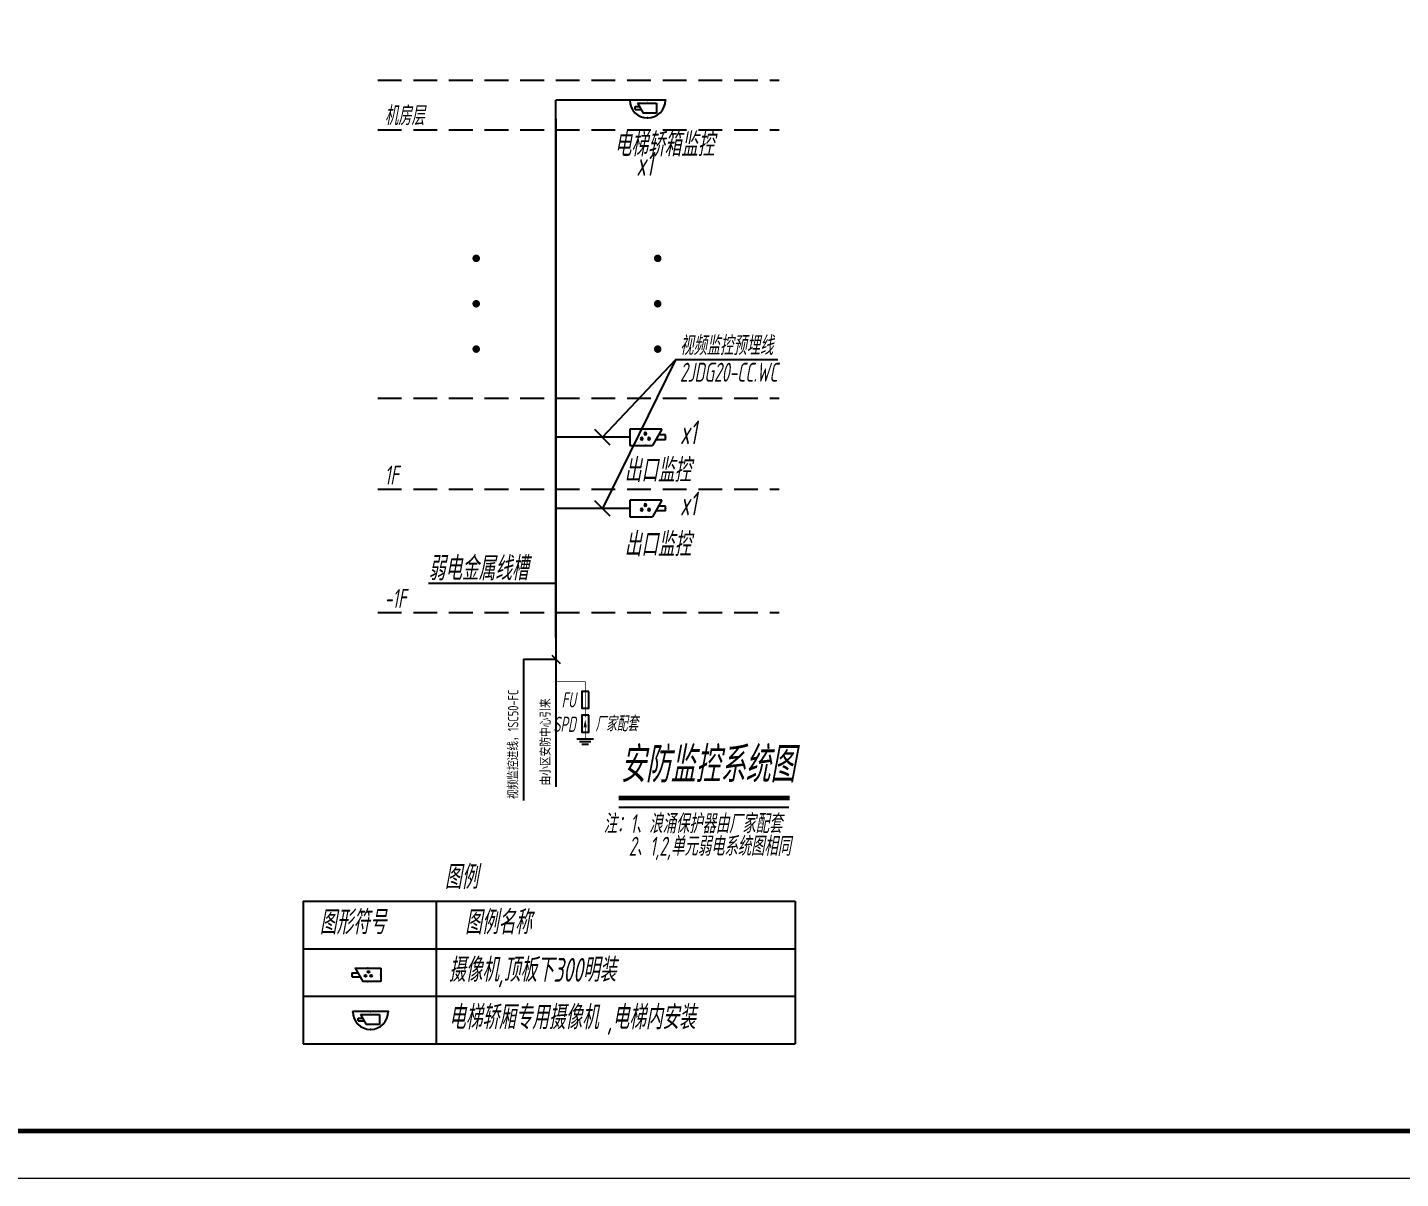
# Model space of a CAD drawing. Extents: x 3002737 to 4077523, y -995787 to -7267.
# Drawn here: x 3227242 to 3256139, y -698787 to -674557 of the extents above; entities that cross this region are included whole.
import ezdxf
from ezdxf.enums import TextEntityAlignment as Align

# ---------------------------------------------------------------- set-up
doc = ezdxf.new("R2010")
doc.units = 0
doc.header["$LTSCALE"] = 1000
doc.header["$MEASUREMENT"] = 0
doc.linetypes.add('DASHED', pattern=[0.75, 0.5, -0.25])
doc.layers.get('0').update_dxf_attribs({"linetype": 'CONTINUOUS'})
for name, color, linetype in [('!!电气', 1, 'CONTINUOUS'), ('!校对', 2, 'CONTINUOUS'), ('DIM-照明', 7, 'CONTINUOUS'), ('EQUIP-安防', 3, 'CONTINUOUS'), ('EQUIP-通讯', 3, 'CONTINUOUS'), ('LINMK1', 7, 'CONTINUOUS'), ('PDIM', 3, 'CONTINUOUS'), ('T-通用', 7, 'CONTINUOUS'), ('WIRE-照明', 2, 'CONTINUOUS'), ('消防平面文字层', 141, 'CONTINUOUS'), ('照明平面导线层', 3, 'CONTINUOUS')]:
    doc.layers.add(name, color=color, linetype=linetype)
doc.layers.add('图框', color=147, linetype='CONTINUOUS', lineweight=20)
doc.styles.add('_HZTXT', font='isocp2.shx', dxfattribs={"width": 0.8, "bigfont": 'hztxt.shx'})
doc.styles.add('_TEL_DIM', font='SIMPLEX', dxfattribs={"width": 0.8, "height": 3.5, "bigfont": 'HZTXT'})
doc.styles.add('HZTXT', font='gbeitc.shx', dxfattribs={"width": 0.8, "height": 400, "bigfont": 'hztxt.shx'})
doc.styles.get("Standard").update_dxf_attribs({"font": 'gbenor.shx', "bigfont": 'gbcbig.shx'})

# ---------------------------------------------------------------- blocks, each defined once
blk = doc.blocks.new('$equip$00001465')
for p, q in [((-0.75, 0.1), (-0.457, 0.1)), ((-0.75, -0.1), (-0.75, 0.1)), ((-0.6, 0.35), (-0.2, -0.35)), ((-0.6, 0.35), (0.75, 0.35)), ((0.75, 0.35), (0.75, -0.35)), ((-0.75, -0.1), (-0.343, -0.1)), ((0.75, -0.35), (-0.2, -0.35))]:
    blk.add_line(p, q)
for centre in [(-0.05, -0.05), (0.1, 0.15), (0.25, -0.05)]:
    blk.add_circle(centre, 0.05)
for p in [(-0.75, 0), (0.075, 0.35), (0.75, 0), (0.075, -0.35)]:
    blk.add_point(p)
for points in [[(-0.05, 0), (-0.05, 0), (-0.075, -0.007), (-0.025, -0.007)], [(0.057, 0.175), (0.143, 0.175), (0.05, 0.15), (0.15, 0.15)], [(0.057, 0.125), (0.143, 0.125), (0.05, 0.15), (0.15, 0.15)], [(0.075, 0.193), (0.125, 0.193), (0.057, 0.175), (0.143, 0.175)], [(0.075, 0.107), (0.125, 0.107), (0.057, 0.125), (0.143, 0.125)], [(0.1, 0.2), (0.1, 0.2), (0.075, 0.193), (0.125, 0.193)], [(0.1, 0.1), (0.1, 0.1), (0.075, 0.107), (0.125, 0.107)], [(0.25, 0), (0.25, 0), (0.225, -0.007), (0.275, -0.007)], [(-0.093, -0.025), (-0.007, -0.025), (-0.1, -0.05), (0, -0.05)], [(-0.093, -0.075), (-0.007, -0.075), (-0.1, -0.05), (0, -0.05)], [(-0.075, -0.007), (-0.025, -0.007), (-0.093, -0.025), (-0.007, -0.025)], [(-0.075, -0.093), (-0.025, -0.093), (-0.093, -0.075), (-0.007, -0.075)], [(-0.05, -0.1), (-0.05, -0.1), (-0.075, -0.093), (-0.025, -0.093)], [(0.207, -0.025), (0.293, -0.025), (0.2, -0.05), (0.3, -0.05)], [(0.207, -0.075), (0.293, -0.075), (0.2, -0.05), (0.3, -0.05)], [(0.225, -0.007), (0.275, -0.007), (0.207, -0.025), (0.293, -0.025)], [(0.225, -0.093), (0.275, -0.093), (0.207, -0.075), (0.293, -0.075)], [(0.25, -0.1), (0.25, -0.1), (0.225, -0.093), (0.275, -0.093)]]:
    blk.add_solid(points)
at = {"flags": 9}
blk.add_attdef('A', (-0.016, -0.016), '', height=0.00002, dxfattribs=at)
blk = doc.blocks.new('$equip$00002731')
for p, q in [((0.75, 0), (-0.75, 0)), ((-0.517, -0.273), (-0.341, -0.273)), ((-0.517, -0.393), (-0.517, -0.273)), ((-0.517, -0.393), (-0.273, -0.393)), ((-0.427, -0.123), (-0.187, -0.543)), ((-0.427, -0.123), (0.383, -0.123)), ((0.383, -0.543), (-0.187, -0.543)), ((0.383, -0.123), (0.383, -0.543))]:
    blk.add_line(p, q)
at = {"const_width": 0.04}
for points in [[(-0.75, 0), (-0.775, 0)], [(0.75, 0), (0.775, 0)]]:
    blk.add_lwpolyline(points, dxfattribs=at)
blk.add_lwpolyline([(0.75, 0, -1), (-0.75, 0), (0.75, 0), (0.75, 0, -1), (-0.75, 0, -1.517539)], format="xyb", dxfattribs=at)
blk.add_arc((0, 0), 0.75, 180, 0)
for p in [(0, 0), (0.75, 0), (-0.75, -0.005), (0, -0.75)]:
    blk.add_point(p)
at = {"color": 7, "flags": 1}
for tag in ['A', 'REMARK']:
    blk.add_attdef(tag, text='', height=0.00002, dxfattribs=at).set_placement((0, 0), align=Align.MIDDLE_CENTER)
blk = doc.blocks.new('$equip$00002965')
for p, q in [((-0.75, -0.1), (-0.75, 0.1)), ((-0.75, 0.1), (-0.457, 0.1)), ((-0.6, 0.35), (0.75, 0.35)), ((-0.6, 0.35), (-0.2, -0.35)), ((0.75, 0.35), (0.75, -0.35)), ((-0.75, -0.1), (-0.343, -0.1)), ((0.75, -0.35), (-0.2, -0.35))]:
    blk.add_line(p, q)
at = {"const_width": 0.05}
blk.add_lwpolyline([(-0.75, 0.1), (-0.75, -0.1), (-0.343, -0.1), (-0.2, -0.35), (0.75, -0.35), (0.75, 0.35), (-0.6, 0.35), (-0.457, 0.1), (-0.75, 0.1), (-0.75, -0.1)], dxfattribs=at)
for centre in [(0.1, 0.15), (-0.05, -0.05), (0.25, -0.05)]:
    blk.add_circle(centre, 0.05)
for p in [(-0.75, 0), (0.075, 0.35), (0.075, -0.35), (0.75, 0)]:
    blk.add_point(p)
for points in [[(0.057, 0.175), (0.143, 0.175), (0.05, 0.15), (0.15, 0.15)], [(0.057, 0.125), (0.143, 0.125), (0.05, 0.15), (0.15, 0.15)], [(0.075, 0.193), (0.125, 0.193), (0.057, 0.175), (0.143, 0.175)], [(0.075, 0.107), (0.125, 0.107), (0.057, 0.125), (0.143, 0.125)], [(0.1, 0.2), (0.1, 0.2), (0.075, 0.193), (0.125, 0.193)], [(0.1, 0.1), (0.1, 0.1), (0.075, 0.107), (0.125, 0.107)], [(-0.093, -0.025), (-0.007, -0.025), (-0.1, -0.05), (0, -0.05)], [(-0.093, -0.075), (-0.007, -0.075), (-0.1, -0.05), (0, -0.05)], [(-0.075, -0.007), (-0.025, -0.007), (-0.093, -0.025), (-0.007, -0.025)], [(-0.075, -0.093), (-0.025, -0.093), (-0.093, -0.075), (-0.007, -0.075)], [(-0.05, 0), (-0.05, 0), (-0.075, -0.007), (-0.025, -0.007)], [(-0.05, -0.1), (-0.05, -0.1), (-0.075, -0.093), (-0.025, -0.093)], [(0.207, -0.025), (0.293, -0.025), (0.2, -0.05), (0.3, -0.05)], [(0.207, -0.075), (0.293, -0.075), (0.2, -0.05), (0.3, -0.05)], [(0.225, -0.007), (0.275, -0.007), (0.207, -0.025), (0.293, -0.025)], [(0.225, -0.093), (0.275, -0.093), (0.207, -0.075), (0.293, -0.075)], [(0.25, 0), (0.25, 0), (0.225, -0.007), (0.275, -0.007)], [(0.25, -0.1), (0.25, -0.1), (0.225, -0.093), (0.275, -0.093)]]:
    blk.add_solid(points)
at = {"color": 7, "style": '_TEL_DIM', "flags": 1}
for tag in ['A', 'REMARK']:
    blk.add_attdef(tag, text='', height=0.00002, dxfattribs=at).set_placement((0, 0), align=Align.MIDDLE_CENTER)
blk = doc.blocks.new('A$C479D69DE')
at = {"layer": 'EQUIP-通讯', "linetype": 'Continuous'}
for p, q in [((791, -1211), (443, -1211)), ((737, -1266), (497, -1266)), ((688, -1321), (546, -1321))]:
    blk.add_line(p, q, dxfattribs=at)
at = {"layer": 'EQUIP-通讯', "linetype": 'Continuous', "const_width": 14.2}
for points in [[(617, 0), (0, 0)], [(617, 0), (617, -752)], [(617, -913), (617, -1211)]]:
    blk.add_lwpolyline(points, dxfattribs=at)
at = {"layer": 'EQUIP-通讯', "linetype": 'Continuous'}
for points in [[(690, -206), (543, -206), (543, -560), (690, -560)], [(690, -707), (543, -707), (543, -1062), (690, -1062)]]:
    blk.add_lwpolyline(points, close=True, dxfattribs=at)
blk.add_lwpolyline([(617, -795, 0, 70.8, 0), (617, -963, 70.8, 70.8, 0)], format="xyseb", dxfattribs=at)
at = {"layer": 'DIM-照明', "color": 7, "style": 'HZTXT', "width": 0.7}
for s, p in [('FU', (272, -382)), ('SPD', (181, -897))]:
    blk.add_text(s, height=320, dxfattribs=at).set_placement(p, align=Align.MIDDLE)
blk.add_text('厂家配套', height=320, dxfattribs=at).set_placement((832, -1047))
blk = doc.blocks.new('A$C6D74366A')
at = {"layer": '!!电气', "color": 2}
blk.add_blockref('A$C479D69DE', (0, -925), dxfattribs=at)

msp = doc.modelspace()

# ---------------------------------------------------------------- linework, layer by layer
at = {"layer": '!!电气'}
msp.add_lwpolyline([(3238362.4, -686264.1), (3235680.7, -686264.1)], dxfattribs=at)
at = {"layer": 'DIM-照明', "color": 84, "linetype": 'DASHED'}
for p, q in [((3234613.2, -675664.9), (3243060.5, -675664.9)), ((3234613.2, -676709.3), (3243060.5, -676709.3)), ((3234613.2, -682356.9), (3243060.5, -682356.9)), ((3234613.2, -684275.8), (3243060.5, -684275.8)), ((3234613.2, -686870.6), (3243060.5, -686870.6))]:
    msp.add_line(p, q, dxfattribs=at)
at = {"layer": 'DIM-照明', "color": 7, "ltscale": 4}
msp.add_line((3239687.3, -690972.1, 0), (3243263.8, -690972.1, 0), dxfattribs=at)
at = {"layer": 'DIM-照明'}
for p, q in [((3233045.9, -692949.4), (3233045.9, -695949.4)), ((3233045.9, -692949.4), (3243400, -692949.4)), ((3235840.5, -692949.4), (3235840.5, -695949.4)), ((3243400, -692949.4), (3243400, -695949.4)), ((3233045.9, -693949.4), (3243400, -693949.4)), ((3233045.9, -694949.4), (3243400, -694949.4)), ((3233045.9, -695949.4), (3243400, -695949.4))]:
    msp.add_line(p, q, dxfattribs=at)
at = {"layer": 'DIM-照明', "color": 7, "ltscale": 4, "const_width": 98.5, "elevation": 0}
msp.add_lwpolyline([(3239686.2, -690777.9), (3243285.4, -690777.9)], dxfattribs=at)
at = {"layer": 'EQUIP-通讯', "const_width": 50}
msp.add_lwpolyline([(3238360.2, -676480.1), (3238363.4, -687402.6)], dxfattribs=at)
at = {"layer": 'LINMK1', "color": 2}
msp.add_line((3243030.8, -681552.8, 0), (3240877, -681552.8, 0), dxfattribs=at)
at = {"layer": 'LINMK1', "color": 3}
for p, q in [((3237681.7, -687855.8, 70815.7), (3237681.7, -690832.3, 70815.7)), ((3237681.7, -687855.8, 86864.8), (3238363.4, -687855.8, 3.2))]:
    msp.add_line(p, q, dxfattribs=at)
at = {"layer": 'T-通用', "linetype": 'Continuous', "const_width": 79.4}
for points in [[(3236646.6, -679418, 1), (3236726, -679418, 1)], [(3240466.4, -679418, 1), (3240545.8, -679418, 1)], [(3236646.6, -680372.9, 1), (3236726, -680372.9, 1)], [(3240466.4, -680372.9, 1), (3240545.8, -680372.9, 1)], [(3236646.6, -681327.8, 1), (3236726, -681327.8, 1)], [(3240466.4, -681327.8, 1), (3240545.8, -681327.8, 1)]]:
    msp.add_lwpolyline(points, format="xyb", close=True, dxfattribs=at)
at = {"layer": 'WIRE-照明'}
for p, q in [((3238360.2, -676480.1), (3238360.2, -676089.8)), ((3239917.4, -676089.8), (3238360.2, -676089.8)), ((3239919.7, -683184.5), (3238362.1, -683184.7)), ((3239919.7, -684682.6), (3238362.1, -684682.7))]:
    msp.add_line(p, q, dxfattribs=at)
at = {"layer": 'WIRE-照明', "color": 2, "ltscale": 0.1}
for p, q in [((3239505.5, -683347), (3239185.5, -683022)), ((3239505.5, -684845.1), (3239185.5, -684520.1))]:
    msp.add_line(p, q, dxfattribs=at)
at = {"layer": 'WIRE-照明', "ltscale": 0.4}
msp.add_line((3238363.4, -687402.6), (3238363.4, -690543.9), dxfattribs=at)
at = {"layer": 'WIRE-照明', "color": 2, "ltscale": 0.1}
msp.add_lwpolyline([(3239345.5, -683184.5), (3240877, -681552.8), (3239345.5, -684682.6)], dxfattribs=at)
at = {"layer": '图框'}
msp.add_lwpolyline([(3200935, -639386.6), (3285035, -639386.6), (3285035, -698786.6), (3200935, -698786.6)], close=True, dxfattribs=at)
at = {"layer": '图框', "const_width": 100}
msp.add_lwpolyline([(3284035, -697786.6), (3284035, -640386.6), (3203435, -640386.6), (3203435, -697786.6)], close=True, dxfattribs=at)
at = {"layer": '消防平面文字层'}
msp.add_line((3238277.1, -687769.5, 3.2), (3238449.6, -687942.1, 3.2), dxfattribs=at)

# ---------------------------------------------------------------- block references
at = {"layer": '!校对', "color": 2}
msp.add_blockref('A$C6D74366A', (3238363.4, -687402.6), dxfattribs=at)
at = {"layer": 'EQUIP-安防', "linetype": 'ByBlock', "ltscale": 2, "xscale": 500, "yscale": 500, "zscale": 500}
for p in [(3240292.3, -676087.4), (3234461.8, -695271.8)]:
    msp.add_blockref('$equip$00002731', p, dxfattribs=at)
at = {"layer": 'EQUIP-安防', "xscale": 400, "yscale": 400, "zscale": 400}
msp.add_blockref('$equip$00002965', (3234378, -694498.1), dxfattribs=at)
at = {"layer": 'EQUIP-通讯', "xscale": -500, "yscale": 500, "zscale": 500}
for p in [(3240294.7, -683184.5), (3240294.7, -684682.6)]:
    msp.add_blockref('$equip$00001465', p, dxfattribs=at)

# ---------------------------------------------------------------- texts
at = {"layer": 'DIM-照明', "style": 'HZTXT', "width": 0.7}
for s, p in [('电梯轿箱监控', (3239594.7, -677271.7)), ('x1', (3240055.1, -677680.2)), ('x1', (3240974.9, -683330.9)), ('出口监控', (3239805.6, -684127)), ('x1', (3240974.8, -684829)), ('出口监控', (3239805.6, -685688.4)), ('弱电金属线槽', (3235680.4, -686194.3)), ('图例', (3236023.6, -692690.8)), ('图形符号', (3233390.6, -693643.8)), ('图例名称', (3236450.3, -693643.8)), ('摄像机,顶板下300明装', (3236108.7, -694643.8)), ('电梯轿厢专用摄像机 ,电梯内安装', (3236108.7, -695643.8))]:
    msp.add_text(s, height=500, dxfattribs=at).set_placement(p)
at = {"layer": 'DIM-照明', "color": 7, "style": 'HZTXT', "width": 0.7}
for s, height, p in [('视频监控预埋线', 400, (3240972.8, -681453.8, 0)), ('2JDG20-CC.WC', 400, (3240972.8, -682014.6, 0)), ('安防监控系统图', 750, (3239720.4, -690449.4, 0))]:
    msp.add_text(s, height=height, dxfattribs=at).set_placement(p)
at = {"layer": 'PDIM', "color": 3, "style": '_HZTXT', "width": 0.8}
for s, height, p in [('视频监控进线，1SC50-FC', 221.105, (3237573.6, -690798.2, 70815.7)), ('由小区安防中心引来', 221.11, (3238255.3, -690509.8))]:
    msp.add_text(s, height=height, rotation=90, dxfattribs=at).set_placement(p)
at = {"layer": '照明平面导线层', "color": 7, "style": 'HZTXT', "width": 0.7}
for s, p in [('机房层', (3234759.5, -676614.1)), ('1F', (3234759.5, -684180.6)), ('-1F', (3234759.5, -686775.4)), ('注：1、浪涌保护器由厂家配套', (3239365.1, -691518.1, 65482.4)), ('2、1,2,单元弱电系统图相同', (3239897, -691992.9, 65482.4))]:
    msp.add_text(s, height=400, dxfattribs=at).set_placement(p)

doc.saveas('drawing.dxf')
